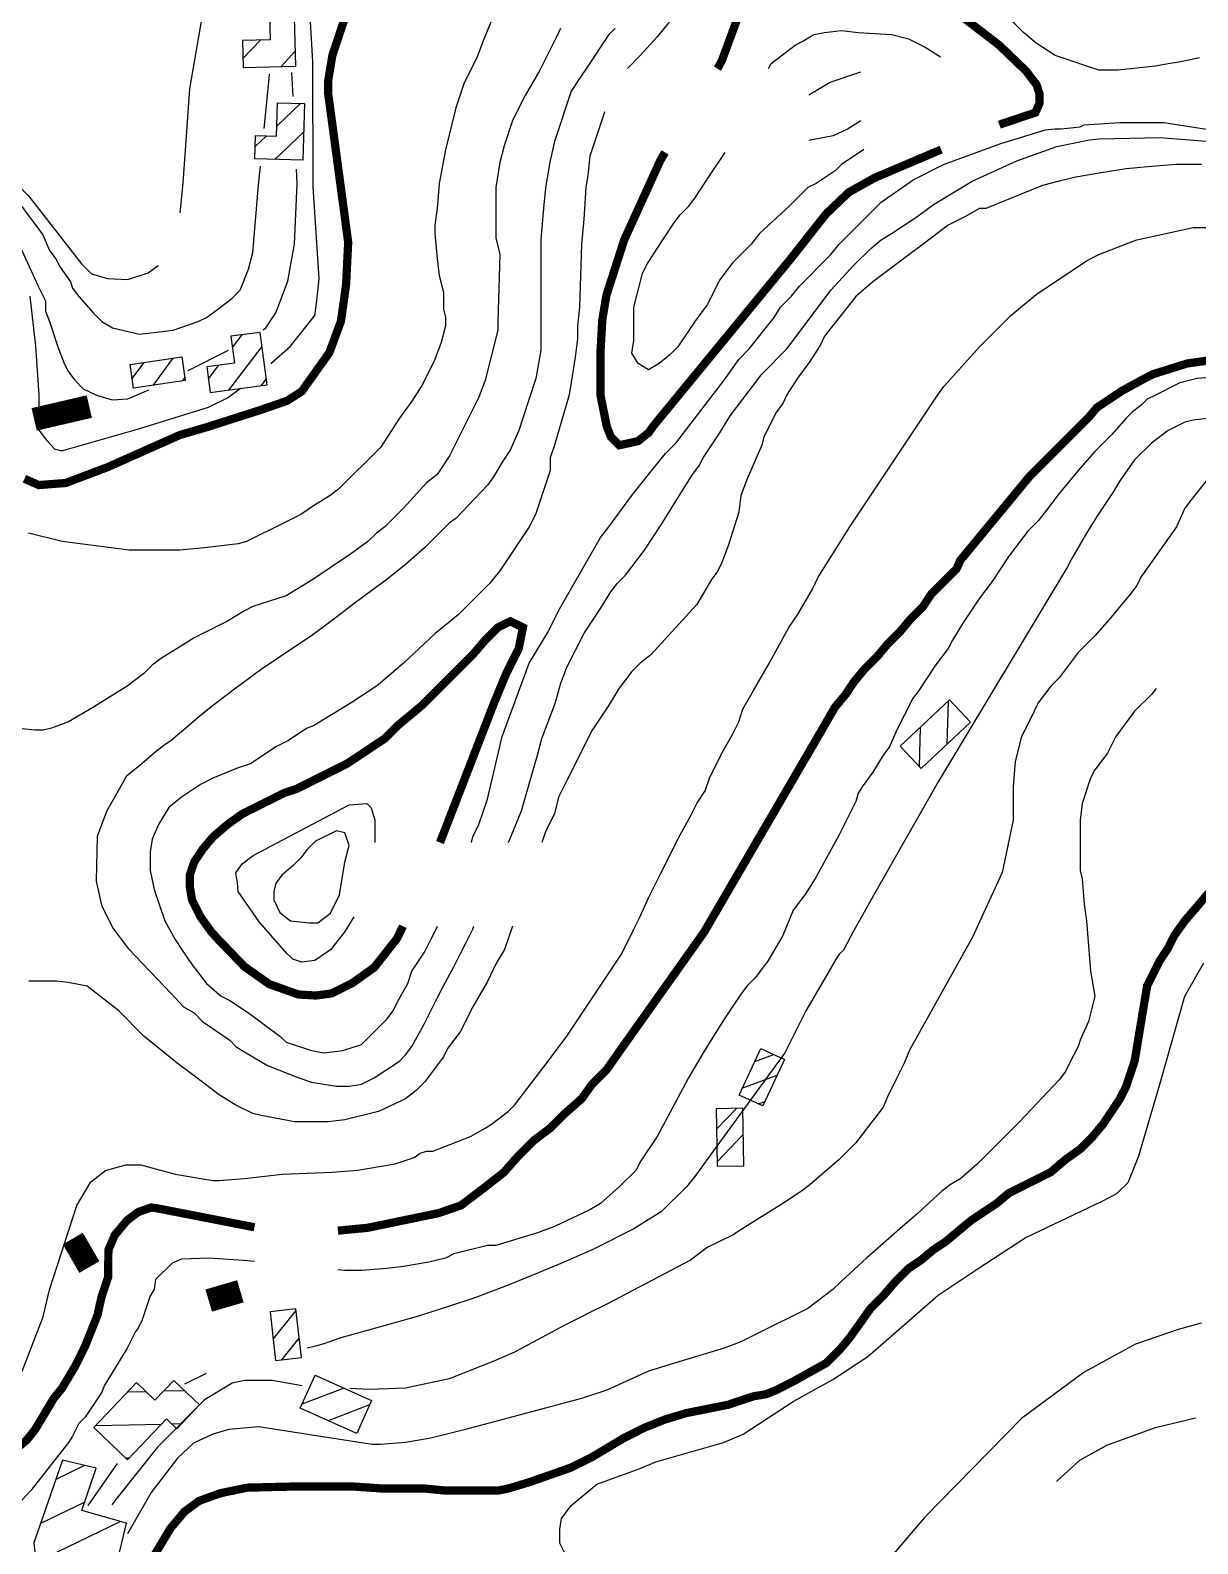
# Model space of a CAD drawing. Extents: x 35515948 to 35520624, y 3302916 to 3308279.
# Drawn here: x 35517035.4 to 35517389.3, y 3303802.2 to 3304260.9 of the extents above; entities that cross this region are included whole.
import ezdxf

# ---------------------------------------------------------------- set-up
doc = ezdxf.new("R2010")
doc.units = 0
doc.header["$LTSCALE"] = 10000
doc.header["$MEASUREMENT"] = 0
doc.layers.get('0').update_dxf_attribs({"linetype": 'CONTINUOUS'})
for name, color, linetype in [('2111', 7, 'CONTINUOUS'), ('2112', 7, 'CONTINUOUS'), ('2113', 7, 'CONTINUOUS'), ('HY_DX_DGXZ', 3, 'CONTINUOUS')]:
    doc.layers.add(name, color=color, linetype=linetype)

# ---------------------------------------------------------------- blocks, each defined once
blk = doc.blocks.new('401')
at = {"const_width": 0.7}
blk.add_lwpolyline([(-0.5, 0), (0.5, 0)], dxfattribs=at)

msp = doc.modelspace()

# ---------------------------------------------------------------- linework, layer by layer
at = {"layer": '2112', "linetype": 'Continuous', "ltscale": 0.005, "const_width": 7, "flags": 128}
msp.add_lwpolyline([(35517036.55, 3304142.99), (35517053.26, 3304146.88)], dxfattribs=at)
at = {"layer": '2113', "linetype": 'Continuous', "ltscale": 0.005}
for p, q in [((35517099.82, 3304252.34), (35517105.16, 3304257.97)), ((35517111.38, 3304249.99), (35517115.71, 3304254.57)), ((35517117.41, 3304238.8), (35517110.13, 3304231.91)), ((35517106.98, 3304228.93), (35517103.57, 3304225.7)), ((35517118.23, 3304230.1), (35517109.47, 3304221.81)), ((35517096.66, 3304164.81), (35517099.6, 3304168.64)), ((35517078.62, 3304161.51), (35517072.5, 3304153.3)), ((35517095.54, 3304151.87), (35517105.66, 3304165.1)), ((35517069.75, 3304160.22), (35517066.25, 3304155.51)), ((35517089.38, 3304155.3), (35517092.51, 3304159.39)), ((35517082.22, 3304155.74), (35517081.37, 3304154.6)), ((35517105.32, 3304153.17), (35517106.96, 3304155.32)), ((35517313.6, 3304057.59), (35517313.22, 3304044.51)), ((35517305.17, 3304049.63), (35517304.83, 3304037.87)), ((35517255.05, 3303948.38), (35517260.8, 3303950.48)), ((35517251.34, 3303940.4), (35517261.75, 3303944.2)), ((35517249.49, 3303934.15), (35517243.41, 3303927.83)), ((35517256.1, 3303935.51), (35517258.04, 3303936.22)), ((35517251.52, 3303926.19), (35517243.61, 3303917.96)), ((35517109.01, 3303864.17), (35517115.94, 3303872.89)), ((35517111.65, 3303857.91), (35517116.9, 3303864.52)), ((35517064.95, 3303848.21), (35517070.4, 3303848.35)), ((35517075.82, 3303848.48), (35517082.11, 3303848.63)), ((35517130.52, 3303849.35), (35517117.73, 3303844.48)), ((35517138.21, 3303844.24), (35517125.64, 3303839.45)), ((35517055.2, 3303837.97), (35517075.22, 3303838.46)), ((35517078.23, 3303838.54), (35517081.31, 3303838.61)), ((35517064.28, 3303828.19), (35517065.47, 3303828.22)), ((35517051.81, 3303825.89), (35517043.11, 3303821.68)), ((35517051.87, 3303814.81), (35517038.45, 3303808.33)), ((35517062.7, 3303808.94), (35517037.04, 3303796.54))]:
    msp.add_line(p, q, dxfattribs=at)
for points in [[(35517115.83, 3304250.11), (35517115.13, 3304276.03), (35517098.42, 3304275.57), (35517098.7, 3304265.45), (35517107.91, 3304265.7), (35517108.11, 3304258.05), (35517099.67, 3304257.82), (35517099.9, 3304249.68)], [(35517117.99, 3304221.58), (35517103.47, 3304221.98), (35517103.66, 3304229.02), (35517110.05, 3304228.85), (35517110.33, 3304238.99), (35517118.47, 3304238.77)], [(35517107.21, 3304153.42), (35517105.1, 3304169.37), (35517096.22, 3304168.19), (35517097.3, 3304160.02), (35517088.9, 3304158.91), (35517089.94, 3304151.13)], [(35517081.32, 3304161.91), (35517082.37, 3304154.75), (35517066.7, 3304152.45), (35517065.65, 3304159.62)], [(35517314.01, 3304057.99), (35517320.37, 3304051.26), (35517305.48, 3304037.19), (35517299.12, 3304043.92)], [(35517256.88, 3303952.3), (35517263.98, 3303949), (35517257.43, 3303934.9), (35517250.32, 3303938.2)], [(35517243.64, 3303916.58), (35517251.7, 3303916.75), (35517251.36, 3303934.19), (35517243.29, 3303934.03)], [(35517109.75, 3303857.69), (35517117.58, 3303858.59), (35517115.89, 3303873.39), (35517108.06, 3303872.49)], [(35517067.61, 3303851.01), (35517073.18, 3303845.7), (35517078.89, 3303851.7), (35517086.7, 3303844.27), (35517079.8, 3303837.03), (35517076.69, 3303840), (35517064.89, 3303827.61), (35517054.63, 3303837.38)], [(35517138.83, 3303845.62), (35517134.32, 3303835.56), (35517117.18, 3303843.25), (35517121.69, 3303853.31)], [(35517045.13, 3303827.48), (35517036.4, 3303802.44), (35517038.36, 3303784.3), (35517046.95, 3303785.34), (35517046.39, 3303795.46), (35517061.4, 3303795.24), (35517064.53, 3303808.43), (35517050.99, 3303812.21), (35517055.33, 3303825.05)]]:
    msp.add_lwpolyline(points, close=True, dxfattribs=at)
at = {"layer": 'HY_DX_DGXZ', "linetype": 'Continuous', "ltscale": 0.005, "flags": 128}
for points, elevation in [([(35517313, 3304421.54), (35517311.73, 3304417.73), (35517311.73, 3304415.82), (35517310.46, 3304412.01), (35517309.19, 3304410.11), (35517309.19, 3304410.11), (35517296.44, 3304383.16), (35517278.15, 3304351.34), (35517259.87, 3304315.75), (35517241.9, 3304281.1), (35517236.8, 3304272.31), (35517233.62, 3304268.5), (35517228.54, 3304262.79), (35517225.37, 3304258.98), (35517220.29, 3304253.26), (35517216.48, 3304249.45), (35517216.38, 3304249.31)], 470), ([(35517175.84, 3304265.33), (35517172.66, 3304257.71), (35517170.76, 3304252.63), (35517166.95, 3304245.01), (35517164.41, 3304237.39), (35517161.23, 3304224.69), (35517159.33, 3304214.53), (35517158.69, 3304206.91), (35517158.06, 3304201.83), (35517158.06, 3304199.29), (35517158.69, 3304191.67), (35517159.33, 3304186.59), (35517160.6, 3304181.51), (35517160.6, 3304176.43), (35517161.23, 3304173.89), (35517161.23, 3304171.35), (35517159.96, 3304166.27), (35517158.06, 3304161.19), (35517154.25, 3304153.57), (35517151.07, 3304148.49), (35517147.26, 3304143.41), (35517141.55, 3304134.52), (35517128.85, 3304121.82), (35517126.31, 3304119.91), (35517121.23, 3304116.74), (35517117.42, 3304114.2), (35517112.34, 3304111.66), (35517100.91, 3304105.94), (35517098.37, 3304105.31), (35517088.21, 3304104.04), (35517080.59, 3304103.4), (35517065.35, 3304103.4), (35517045.03, 3304105.94), (35517034.87, 3304108.48)], 455), ([(35517389.83, 3304252.63), (35517384.12, 3304251.36), (35517380.31, 3304250.72), (35517376.5, 3304250.09), (35517370.78, 3304249.45), (35517365.07, 3304248.82), (35517359.35, 3304248.82), (35517346.02, 3304253.26), (35517340.3, 3304257.07), (35517336.49, 3304260.25), (35517330.78, 3304265.96)], 470), ([(35517196.16, 3304261.52), (35517194.89, 3304258.98), (35517192.35, 3304253.9), (35517189.81, 3304248.82), (35517185.36, 3304241.2), (35517181.55, 3304233.58), (35517179.01, 3304225.96), (35517177.74, 3304220.88), (35517176.47, 3304213.26), (35517176.47, 3304203.1), (35517176.47, 3304198.02), (35517177.74, 3304192.94), (35517177.11, 3304172.62), (35517177.11, 3304170.08), (35517173.3, 3304154.84), (35517171.39, 3304149.76), (35517162.5, 3304131.98), (35517158.69, 3304126.26), (35517155.52, 3304123.72), (35517148.53, 3304116.1), (35517145.36, 3304112.93), (35517142.82, 3304110.39), (35517140.28, 3304108.48), (35517137.74, 3304105.94), (35517132.49, 3304102.13), (35517121.07, 3304094.51), (35517112.93, 3304089.49), (35517102.81, 3304086.26), (35517100.27, 3304084.99), (35517095.19, 3304081.81), (35517090.11, 3304079.27), (35517085.03, 3304076.73), (35517079.95, 3304073.56), (35517074.87, 3304070.38), (35517072.33, 3304068.48), (35517069.79, 3304065.94), (35517064.71, 3304062.13), (35517054.55, 3304055.78), (35517046.93, 3304051.33), (35517041.85, 3304049.43), (35517039.31, 3304048.79), (35517036.77, 3304048.79), (35517031.06, 3304049.43)], 460), ([(35517212.67, 3304261.52), (35517210.76, 3304259.61), (35517204.41, 3304250.09), (35517201.87, 3304246.28), (35517199.33, 3304242.47), (35517194.25, 3304227.23), (35517192.98, 3304221.51), (35517191.71, 3304213.89), (35517191.08, 3304208.18), (35517190.17, 3304197.64), (35517190.17, 3304163.93), (35517188.59, 3304155.43), (35517184.73, 3304143.41), (35517183.46, 3304139.6), (35517180.92, 3304133.88), (35517178.38, 3304130.07), (35517175.84, 3304125.63), (35517173.93, 3304123.09), (35517164.41, 3304112.93), (35517162.5, 3304111.66), (35517158.69, 3304107.85), (35517154.88, 3304104.04), (35517149.17, 3304098.96), (35517143.45, 3304094.51), (35517133.93, 3304087.53), (35517128.21, 3304083.08), (35517120.59, 3304077.37), (35517116.78, 3304074.83), (35517105.35, 3304067.21), (35517097.73, 3304061.49), (35517090.11, 3304055.78), (35517086.3, 3304052.6), (35517082.49, 3304049.43), (35517078.05, 3304045.62), (35517076.14, 3304044.35), (35517073.6, 3304042.44), (35517069.16, 3304038.63), (35517064.51, 3304034.81), (35517058.52, 3304024.1), (35517055.68, 3304016.54), (35517055.37, 3304003), (35517056.94, 3303995.75), (35517060.41, 3303988.82), (35517065.14, 3303982.52), (35517078.07, 3303968.98), (35517081.86, 3303964.97), (35517085.03, 3303963.07), (35517087.57, 3303960.53), (35517095.83, 3303954.81), (35517097.73, 3303952.91), (35517099.64, 3303951.64), (35517107.26, 3303947.19), (35517116.78, 3303943.38), (35517120.59, 3303942.11), (35517124.4, 3303941.48), (35517128.21, 3303940.84), (35517132.02, 3303940.84), (35517135.83, 3303941.48), (35517139.64, 3303943.38), (35517147.26, 3303948.46), (35517149.17, 3303950.37), (35517151.07, 3303952.91), (35517154.88, 3303959.89), (35517156.79, 3303963.7), (35517158.69, 3303967.51), (35517160.6, 3303971.32), (35517163.77, 3303977.04), (35517165.68, 3303980.85), (35517167.58, 3303984.66), (35517169.49, 3303988.47), (35517169.85, 3303989.35)], 465), ([(35517259.17, 3304249.31), (35517259.98, 3304250.89), (35517267.25, 3304256.43), (35517269.82, 3304257.71), (35517271.72, 3304258.98), (35517272.99, 3304259.61), (35517276.17, 3304260.25), (35517281.25, 3304260.88), (35517286.33, 3304260.25), (35517296.49, 3304259.61), (35517301.57, 3304258.34), (35517306.65, 3304255.8), (35517311.27, 3304252.92)], 480), ([(35517271.41, 3304241.33), (35517277.82, 3304245.18), (35517287.12, 3304248.3)], 485), ([(35517209.5, 3304236.13), (35517209.49, 3304236.12), (35517205.05, 3304222.78), (35517204.41, 3304217.07), (35517203.78, 3304213.26), (35517203.14, 3304203.73), (35517202.51, 3304196.11), (35517201.87, 3304177.06), (35517201.24, 3304171.35), (35517201.24, 3304167.54), (35517200.6, 3304161.82), (35517199.97, 3304158.01), (35517199.33, 3304154.2), (35517198.7, 3304150.39), (35517194.25, 3304135.15), (35517192.98, 3304131.34), (35517192.98, 3304127.53), (35517188.54, 3304114.2), (35517186.63, 3304110.39), (35517177.74, 3304097.05), (35517174.57, 3304093.24), (35517165.04, 3304083.72), (35517158.06, 3304078), (35517148.53, 3304069.11), (35517144.09, 3304065.3), (35517140.28, 3304062.13), (35517132.66, 3304057.05), (35517121.23, 3304050.06), (35517119.32, 3304049.43), (35517117.42, 3304048.16), (35517113.61, 3304045.62), (35517109.8, 3304043.71), (35517102.18, 3304038.63), (35517098.37, 3304037.36), (35517090.75, 3304034.19), (35517086.94, 3304032.28), (35517081.22, 3304028.47), (35517077.41, 3304025.3), (35517074.24, 3304020.22), (35517072.33, 3304015.77), (35517071.7, 3304011.96), (35517071.7, 3304006.25), (35517072.97, 3304000.53), (35517076.14, 3303991.01), (35517079.32, 3303985.29), (35517081.86, 3303981.48), (35517084.4, 3303977.67), (35517088.84, 3303971.96), (35517093.29, 3303968.15), (35517095.83, 3303966.88), (35517101.54, 3303963.07), (35517111.07, 3303956.08), (35517112.97, 3303954.18), (35517120.59, 3303951.64), (35517124.4, 3303951), (35517130.12, 3303951.64), (35517135.83, 3303953.54), (35517143.45, 3303961.16), (35517145.36, 3303963.7), (35517146.63, 3303966.24), (35517149.8, 3303971.96), (35517151.07, 3303975.77), (35517154.88, 3303981.48), (35517156.79, 3303985.29), (35517158.69, 3303989.1), (35517158.78, 3303989.35)], 470), ([(35517169.15, 3304014.72), (35517169.49, 3304016.41), (35517171.39, 3304020.22), (35517173.93, 3304027.84), (35517178.38, 3304046.89), (35517186.63, 3304069.11), (35517192.35, 3304078.64), (35517195.52, 3304084.99), (35517208.22, 3304107.21), (35517210.76, 3304110.39), (35517217.75, 3304119.91), (35517222.83, 3304126.26), (35517227.91, 3304132.61), (35517231.08, 3304135.79), (35517245.69, 3304154.84), (35517250.13, 3304161.19), (35517253.31, 3304164.36), (35517260.93, 3304173.89), (35517262.83, 3304177.06), (35517266.01, 3304180.24), (35517268.55, 3304183.41), (35517278.07, 3304192.94), (35517280.61, 3304196.11), (35517293.31, 3304208.81), (35517303.02, 3304215.65), (35517312.2, 3304220.23), (35517329.6, 3304226.64), (35517343.11, 3304230.8), (35517346.02, 3304231.04), (35517347.92, 3304231.04), (35517353.64, 3304231.67), (35517354.91, 3304232.31), (35517365.7, 3304232.94), (35517369.51, 3304232.94), (35517379.04, 3304232.94), (35517410.75, 3304228.03)], 470), ([(35517287.12, 3304233.45), (35517283.1, 3304230.97), (35517278.77, 3304228.9), (35517271.41, 3304227.54)], 485), ([(35517180.32, 3304014.72), (35517184.29, 3304024.35), (35517188.01, 3304037.34), (35517189.17, 3304041.17), (35517190.44, 3304046.25), (35517192.35, 3304051.33), (35517194.25, 3304056.41), (35517194.89, 3304058.32), (35517196.16, 3304062.76), (35517198.06, 3304067.84), (35517203.14, 3304078), (35517208.22, 3304085.62), (35517211.4, 3304090.7), (35517213.3, 3304093.24), (35517215.84, 3304095.78), (35517221.56, 3304103.4), (35517226.64, 3304111.02), (35517229.81, 3304116.1), (35517236.16, 3304126.26), (35517238.07, 3304128.8), (35517239.34, 3304131.34), (35517244.42, 3304138.96), (35517247.59, 3304144.04), (35517257.12, 3304156.74), (35517264.74, 3304164.36), (35517274.26, 3304177.06), (35517278.07, 3304182.14), (35517285.06, 3304189.76), (35517290.14, 3304194.84), (35517293.31, 3304197.38), (35517296.49, 3304199.29), (35517304.11, 3304204.37), (35517309.19, 3304208.18), (35517320.86, 3304215.21), (35517334.45, 3304221.36), (35517346.58, 3304225.69), (35517356.45, 3304227.77), (35517359.39, 3304228.03), (35517377.92, 3304228.46), (35517396.98, 3304226.9)], 465), ([(35517288.06, 3304224.78), (35517281.25, 3304220.24), (35517279.34, 3304218.34), (35517273.63, 3304214.53), (35517271.09, 3304213.26), (35517265.37, 3304207.54), (35517256.42, 3304199.37), (35517253.94, 3304196.11), (35517250.77, 3304192.94), (35517248.23, 3304190.4), (35517244.42, 3304185.32), (35517240.61, 3304177.7), (35517236.8, 3304172.62), (35517231.72, 3304165), (35517229.18, 3304162.46), (35517226, 3304159.92), (35517222.83, 3304158.01), (35517219.65, 3304159.92), (35517217.75, 3304163.09), (35517218.38, 3304166.9), (35517218.38, 3304177.06), (35517220.92, 3304187.22), (35517222.19, 3304189.76), (35517225.37, 3304194.84), (35517230.45, 3304202.46), (35517232.35, 3304205), (35517234.89, 3304207.54), (35517236.8, 3304210.08), (35517241.88, 3304217.7), (35517246.03, 3304223.93)], 480), ([(35517390.47, 3304220.24), (35517382.85, 3304220.24), (35517375.23, 3304219.61), (35517367.61, 3304218.97), (35517359.99, 3304217.7), (35517352.37, 3304216.43), (35517347.29, 3304215.16), (35517342.21, 3304213.89), (35517325.06, 3304206.91), (35517323.16, 3304206.91), (35517318.71, 3304204.37), (35517313.63, 3304201.83), (35517306.01, 3304196.11), (35517300.93, 3304192.3), (35517290.77, 3304184.68), (35517285.69, 3304180.24), (35517276.17, 3304168.17), (35517274.9, 3304165.63), (35517271.72, 3304160.55), (35517267.91, 3304155.47), (35517264.74, 3304150.39), (35517263.47, 3304147.85), (35517261.56, 3304145.31), (35517257.75, 3304137.69), (35517257.12, 3304135.15), (35517252.67, 3304124.99), (35517250.77, 3304119.91), (35517250.13, 3304114.83), (35517246.96, 3304104.67), (35517245.05, 3304099.59), (35517243.78, 3304097.05), (35517241.88, 3304094.51), (35517237.43, 3304086.89), (35517223.46, 3304071.65), (35517220.29, 3304069.11), (35517217.75, 3304066.57), (35517213.94, 3304061.49), (35517210.76, 3304056.41), (35517205.68, 3304048.79), (35517198.06, 3304033.55), (35517195.52, 3304028.47), (35517194.25, 3304023.39), (35517191.71, 3304018.31), (35517190.45, 3304014.72)], 460), ([(35517032.96, 3303854.48), (35517039.31, 3303870.99), (35517041.15, 3303879.18), (35517049.52, 3303904.73), (35517053.77, 3303911.93), (35517058.22, 3303915.33), (35517064.37, 3303917.02), (35517068.92, 3303917.02), (35517079.32, 3303914.17), (35517090.75, 3303912.27), (35517092.65, 3303912.27), (35517100.27, 3303912.9), (35517111.7, 3303914.17), (35517126.94, 3303914.81), (35517134.56, 3303915.44), (35517145.99, 3303917.35), (35517151.71, 3303919.25), (35517153.61, 3303920.52), (35517155.52, 3303921.16), (35517157.42, 3303921.16), (35517168.85, 3303925.6), (35517173.3, 3303928.14), (35517175.2, 3303929.41), (35517180.28, 3303933.22), (35517182.19, 3303935.13), (35517192.35, 3303948.46), (35517198.06, 3303956.08), (35517214.57, 3303980.85), (35517218.38, 3303988.47), (35517220.29, 3303992.28), (35517222.83, 3303997.99), (35517226.64, 3304005.61), (35517232.35, 3304017.04), (35517235.53, 3304022.76), (35517237.43, 3304026.57), (35517239.97, 3304030.38), (35517241.24, 3304034.19), (35517245.05, 3304041.81), (35517248.23, 3304047.52), (35517250.13, 3304051.33), (35517251.4, 3304055.14), (35517254.58, 3304060.86), (35517259.02, 3304068.48), (35517265.37, 3304079.91), (35517267.91, 3304083.72), (35517272.36, 3304091.34), (35517274.26, 3304095.15), (35517283.79, 3304110.39), (35517310.46, 3304150.39), (35517312.36, 3304152.93), (35517323.16, 3304165), (35517332.68, 3304174.52), (35517340.3, 3304180.87), (35517355.54, 3304191.03), (35517359.35, 3304192.94), (35517368.88, 3304196.75), (35517370.78, 3304197.38), (35517387.93, 3304201.19), (35517399.36, 3304201.19)], 455), ([(35517133.43, 3303992.17), (35517130.51, 3303987.46), (35517126.35, 3303982.17), (35517121.59, 3303978.97), (35517117.69, 3303978.45), (35517114.92, 3303979.4), (35517113.1, 3303981.05), (35517104.79, 3303990.66), (35517098.38, 3303999.84), (35517098.21, 3304002.52), (35517097.69, 3304005.55), (35517099.59, 3304008.24), (35517102.97, 3304010.84), (35517132.07, 3304026.17), (35517137.35, 3304026.6), (35517138.74, 3304025.21), (35517139.86, 3304021.58), (35517139.86, 3304014.72)], 480), ([(35517181.55, 3303989.35), (35517179.09, 3303982.35), (35517177.11, 3303978.94), (35517175.84, 3303976.4), (35517173.93, 3303972.59), (35517169.49, 3303964.97), (35517165.68, 3303957.35), (35517161.87, 3303952.27), (35517160.6, 3303949.73), (35517154.88, 3303942.11), (35517152.34, 3303939.57), (35517149.17, 3303937.03), (35517140.91, 3303933.22), (35517130.75, 3303930.68), (35517125.67, 3303930.05), (35517115.51, 3303930.05), (35517105.35, 3303931.95), (35517102.81, 3303932.59), (35517097.73, 3303935.13), (35517092.65, 3303938.3), (35517090.11, 3303940.21), (35517085.03, 3303944.02), (35517079.95, 3303947.83), (35517069.79, 3303956.08), (35517062.17, 3303963.7), (35517052.57, 3303971.17), (35517046.85, 3303972.3), (35517043.39, 3303972.73), (35517034.9, 3303972.73)], 460), ([(35517346.52, 3303821.02), (35517353.53, 3303827.56), (35517361.7, 3303832.01), (35517376.53, 3303837.42), (35517388.59, 3303840.34)], 430)]:
    msp.add_lwpolyline(points, dxfattribs=dict(at, elevation=elevation))
at = {"layer": 'HY_DX_DGXZ', "linetype": 'Continuous', "ltscale": 0.005}
for points, elevation in [([(35517080.83, 3304205.56), (35517081.75, 3304214.56), (35517083.76, 3304243.18), (35517089.38, 3304276.04), (35517097.76, 3304318.34), (35517100.62, 3304329.57), (35517100.62, 3304333.18)], 430), ([(35517108.25, 3304159.89), (35517114.29, 3304165.17), (35517121.6, 3304174.5), (35517122.13, 3304178.1), (35517122.98, 3304185.73), (35517121.08, 3304213.5), (35517121.05, 3304251.48), (35517119.79, 3304272.27)], 445), ([(35516960.05, 3304245.43), (35516964.3, 3304246.26), (35516974.9, 3304247.95), (35516978.99, 3304247.55), (35516981.53, 3304247.55), (35516988.51, 3304246.91), (35516992.96, 3304245.64), (35516995.5, 3304245.01), (35517005.66, 3304239.93), (35517010.74, 3304236.75), (35517018.36, 3304229.77), (35517020.9, 3304226.59), (35517023.44, 3304224.05), (35517029.79, 3304215.8), (35517034.87, 3304210.72), (35517050.9, 3304190.18), (35517053.98, 3304187.11), (35517058.75, 3304185.73), (35517064.9, 3304185.41), (35517071.15, 3304187.43), (35517074.13, 3304189.65)], 430), ([(35517106.29, 3304231.2), (35517107.83, 3304246.26), (35517107.9, 3304247.59)], 435), ([(35517115.05, 3304240.88), (35517114.71, 3304248.14)], 440), ([(35517030.42, 3304210.72), (35517039.17, 3304198.98), (35517041.22, 3304194.21), (35517043.12, 3304191.67), (35517044.39, 3304189.13), (35517047.57, 3304184.68), (35517048.2, 3304182.78), (35517050.11, 3304180.24), (35517054.55, 3304175.16), (35517057.09, 3304172.62), (35517060.27, 3304170.71), (35517068.52, 3304168.81), (35517073.6, 3304169.44), (35517078.68, 3304170.08), (35517086.3, 3304172.62), (35517088.84, 3304173.89), (35517091.38, 3304175.79), (35517096.46, 3304179.6), (35517099, 3304182.14), (35517101.54, 3304188.49), (35517102.81, 3304193.57), (35517104.54, 3304214.03), (35517105.13, 3304219.79)], 435), ([(35517105.97, 3304170.17), (35517106.77, 3304170.79), (35517109.84, 3304175.34), (35517113.44, 3304184.88), (35517115.46, 3304196.12), (35517116.3, 3304214.35), (35517116.09, 3304218.8)], 440), ([(35517031.29, 3304197.5), (35517037.76, 3304183.4), (35517039.95, 3304178.97), (35517039.95, 3304175.79), (35517041.22, 3304172.62), (35517043.76, 3304165), (35517045.66, 3304159.92), (35517046.93, 3304157.38), (35517048.84, 3304154.84), (35517051.38, 3304152.3), (35517055.46, 3304150.33), (35517060.23, 3304148.95), (35517064.9, 3304149.27), (35517071.27, 3304151.95)], 440), ([(35517035.22, 3304180.33), (35517036.91, 3304165.17), (35517037.97, 3304150.33), (35517037.97, 3304139.73), (35517040.3, 3304136.65), (35517042.74, 3304134.11), (35517044.44, 3304133.58), (35517045.28, 3304133.58), (35517068.6, 3304140.26), (35517089.38, 3304146.72), (35517095.21, 3304149.48), (35517099.34, 3304152.53)], 445), ([(35517083.23, 3304157.85), (35517095.47, 3304163.97)], 440), ([(35517398.09, 3304156.11), (35517389.15, 3304155.42), (35517383.85, 3304154.04), (35517376.53, 3304150.33), (35517373.96, 3304149.12), (35517372.05, 3304147.22), (35517369.51, 3304145.31), (35517367.61, 3304143.41), (35517363.16, 3304138.33), (35517358.08, 3304133.25), (35517353.64, 3304128.17), (35517347.29, 3304120.55), (35517343.48, 3304115.47), (35517340.94, 3304112.29), (35517337.76, 3304109.12), (35517332.05, 3304101.5), (35517326.97, 3304093.88), (35517323.16, 3304088.8), (35517318.08, 3304081.18), (35517314.9, 3304076.1), (35517313.63, 3304073.56), (35517309.82, 3304068.48), (35517304.74, 3304060.86), (35517302.84, 3304058.32), (35517301.57, 3304055.78), (35517299.03, 3304050.7), (35517297.76, 3304048.16), (35517295.85, 3304043.71), (35517293.95, 3304041.17), (35517290.77, 3304036.09), (35517287.6, 3304031.65), (35517286.33, 3304029.74), (35517285.69, 3304027.2), (35517280.61, 3304017.04), (35517273.63, 3304004.34), (35517270.45, 3303999.26), (35517266.64, 3303994.18), (35517263.47, 3303986.56), (35517259.02, 3303978.94), (35517255.21, 3303973.86), (35517252.67, 3303971.32), (35517250.77, 3303968.78), (35517245.69, 3303961.16), (35517242.51, 3303956.08), (35517239.34, 3303951), (35517234.89, 3303943.38), (35517225.37, 3303925.6), (35517220.29, 3303917.98), (35517219.02, 3303915.44), (35517213.94, 3303910.36), (35517208.22, 3303905.28), (35517205.05, 3303903.38), (35517194.25, 3303898.3), (35517189.17, 3303896.39), (35517176.47, 3303892.58), (35517173.93, 3303892.58), (35517163.77, 3303890.04), (35517161.23, 3303888.77), (35517156.15, 3303887.5), (35517148.53, 3303886.23), (35517143.45, 3303885.6), (35517135.83, 3303884.96), (35517130.75, 3303884.96), (35517128.63, 3303885.18)], 445), ([(35517393.01, 3304143.41), (35517387.93, 3304142.77), (35517385.39, 3304142.14), (35517380.31, 3304139.6), (35517375.23, 3304135.79), (35517370.15, 3304130.71), (35517365.7, 3304124.36), (35517363.8, 3304121.18), (35517358.72, 3304113.56), (35517355.54, 3304108.48), (35517351.1, 3304100.86), (35517349.83, 3304098.32), (35517310.6, 3304033.09), (35517290.99, 3303998.64), (35517284.95, 3303987.83), (35517281.88, 3303982.12), (35517280.61, 3303980.85), (35517279.34, 3303978.94), (35517274.9, 3303971.32), (35517270.45, 3303963.7), (35517264.1, 3303951), (35517240.75, 3303918.93), (35517236.8, 3303913.54), (35517234.26, 3303910.36), (35517226.64, 3303902.74), (35517223.46, 3303900.84), (35517218.38, 3303897.66), (35517205.68, 3303891.31), (35517195.52, 3303886.87), (35517187.9, 3303883.69), (35517180.28, 3303880.52), (35517175.2, 3303878.61), (35517170.12, 3303876.71), (35517162.5, 3303874.17), (35517152.34, 3303870.99), (35517129.48, 3303864.64), (35517124.4, 3303862.74), (35517121.86, 3303862.1), (35517119.3, 3303861.47)], 440), ([(35517392.37, 3304124.99), (35517387.29, 3304118.64), (35517385.39, 3304116.1), (35517382.85, 3304110.39), (35517372.05, 3304095.15), (35517370.78, 3304092.61), (35517368.88, 3304090.07), (35517362.53, 3304082.45), (35517358.08, 3304077.37), (35517353, 3304072.29), (35517347.29, 3304064.67), (35517344.75, 3304062.13), (35517340.94, 3304057.05), (35517339.67, 3304054.51), (35517337.13, 3304049.43), (35517335.86, 3304046.89), (35517333.95, 3304039.27), (35517333.32, 3304031.65), (35517333.32, 3304021.49), (35517330, 3304005.64), (35517320.99, 3303986.03), (35517301.91, 3303951.79), (35517300.3, 3303947.83), (35517297.76, 3303942.75), (35517295.22, 3303937.67), (35517293.95, 3303934.49), (35517292.04, 3303931.95), (35517289.5, 3303928.78), (35517285.69, 3303923.7), (35517280.61, 3303918.62), (35517271.72, 3303911), (35517269.18, 3303909.09), (35517263.47, 3303905.28), (35517258.39, 3303902.11), (35517253.31, 3303898.93), (35517248.23, 3303895.76), (35517240.61, 3303891.95), (35517235.53, 3303888.14), (35517210.13, 3303874.8), (35517205.05, 3303872.26), (35517202.51, 3303870.99), (35517197.43, 3303868.45), (35517182.19, 3303860.2), (35517175.92, 3303857.49), (35517162.36, 3303852.13), (35517149.12, 3303849.3), (35517138.08, 3303848.98), (35517132.2, 3303849.19)], 435), ([(35517376.64, 3304061.46), (35517375.23, 3304059.59), (35517370.15, 3304054.51), (35517364.43, 3304046.89), (35517361.89, 3304041.81), (35517358.08, 3304036.73), (35517356.81, 3304034.19), (35517354.27, 3304026.57), (35517353.64, 3304021.49), (35517353.64, 3304006.25), (35517354.27, 3304003.71), (35517354.91, 3303996.09), (35517355.54, 3303991.01), (35517356.18, 3303983.39), (35517356.81, 3303975.77), (35517358.08, 3303968.15), (35517356.18, 3303960.53), (35517353.64, 3303954.81), (35517353, 3303952.91), (35517350.46, 3303947.83), (35517349.19, 3303945.29), (35517347.29, 3303942.75), (35517335.22, 3303930.05), (35517322.52, 3303917.35), (35517317.44, 3303912.9), (35517314.27, 3303911), (35517311.73, 3303909.09), (35517304.11, 3303902.11), (35517299.03, 3303897.66), (35517293.95, 3303893.22), (35517288.87, 3303888.77), (35517281.25, 3303881.79), (35517278.71, 3303879.25), (35517271.09, 3303873.53), (35517255.85, 3303865.91), (35517250.77, 3303863.37), (35517245.69, 3303861.47), (35517232.99, 3303857.66), (35517222.83, 3303854.48), (35517210.13, 3303848.77), (35517202.51, 3303846.23), (35517166.95, 3303836.7), (35517156.79, 3303834.16), (35517149.17, 3303832.89), (35517141.55, 3303832.26), (35517139.01, 3303832.26), (35517104.54, 3303837.63), (35517095.53, 3303836.78), (35517090.76, 3303835.4), (35517084.82, 3303832.65), (35517080.05, 3303828.09), (35517072, 3303817.7), (35517064.87, 3303805.19)], 430), ([(35517197.61, 3303798.94), (35517195.91, 3303802.33), (35517195.91, 3303806.46), (35517196.44, 3303809.85), (35517199.3, 3303813.78), (35517207.15, 3303820.24), (35517219.99, 3303824.91), (35517225.06, 3303827.03), (35517245.52, 3303832.86), (35517251.45, 3303835.4), (35517266.61, 3303845.26), (35517278.7, 3303851.94), (35517289.3, 3303858.93), (35517310.6, 3303877.48), (35517322.69, 3303885.65), (35517337, 3303894.87), (35517360.53, 3303906.1), (35517364.77, 3303908.33), (35517368.16, 3303911.72), (35517371.45, 3303919.78), (35517377.7, 3303941.08), (35517385.39, 3303968.15), (35517391.1, 3303978.31)], 420), ([(35517103.33, 3303887.74), (35517099.98, 3303888.08), (35517089.38, 3303888.72), (35517081.22, 3303888.4), (35517078.36, 3303887.23), (35517073.38, 3303882.25), (35517072.97, 3303879.25), (35517071.7, 3303877.34), (35517069.16, 3303869.72), (35517067.89, 3303867.18), (35517067.25, 3303866.55), (35517066.62, 3303865.28), (35517064.71, 3303861.47), (35517057.73, 3303850.04), (35517057.09, 3303848.13), (35517052.01, 3303840.51), (35517050.11, 3303838.61), (35517048.2, 3303834.8), (35517046.93, 3303832.89), (35517035.53, 3303818.33), (35517027.69, 3303809.85), (35517016.66, 3303803.71), (35516996.84, 3303793.85)], 445), ([(35517390.31, 3303869), (35517383.32, 3303867.1), (35517370.39, 3303862.64), (35517354.91, 3303854.16), (35517335.83, 3303840.17), (35517306.47, 3303810.17), (35517297.14, 3303799.25), (35517291.31, 3303791.41), (35517286.54, 3303777.1), (35517285.84, 3303773.65)], 420), ([(35517117.79, 3303850.02), (35517108.67, 3303851.62), (35517100.3, 3303851.62), (35517096.59, 3303850.88), (35517088.22, 3303845.79), (35517073.91, 3303831.48), (35517061.61, 3303816), (35517060.11, 3303814.01)], 435), ([(35517088.7, 3303853.77), (35517082.12, 3303850.56)], 440), ([(35517061.69, 3303826.54), (35517052.87, 3303813.75)], 440)]:
    msp.add_lwpolyline(points, dxfattribs=dict(at, elevation=elevation))
at = {"layer": 'HY_DX_DGXZ', "linetype": 'Continuous', "ltscale": 0.005, "const_width": 2.5, "elevation": 475, "flags": 128}
for points in [[(35517264.91, 3304305.67), (35517245.05, 3304251.8), (35517243.78, 3304249.45), (35517243.69, 3304249.31)], [(35517329.15, 3304232.27), (35517329.9, 3304232.58), (35517340.07, 3304235.98), (35517341.33, 3304238.84), (35517341.33, 3304241.67), (35517340.38, 3304244.51), (35517337.23, 3304248.6), (35517329.03, 3304256.48), (35517318.31, 3304264.71)], [(35517227.79, 3304223.93), (35517226.42, 3304221.58), (35517215.39, 3304197.33), (35517210.03, 3304180.63), (35517208.77, 3304173.07), (35517208.22, 3304163.09), (35517208.22, 3304150.39), (35517210.13, 3304140.87), (35517211.4, 3304137.69), (35517213.94, 3304135.15), (35517219.65, 3304136.42), (35517222.83, 3304138.96), (35517224.22, 3304140.94), (35517266.15, 3304191.97), (35517276.55, 3304205.2), (35517283.49, 3304211.82), (35517291.37, 3304216.23), (35517311.52, 3304224.78)], [(35517159.58, 3304014.72), (35517175.9, 3304056.87), (35517179.65, 3304065.94), (35517183.46, 3304073.56), (35517183.46, 3304073.56), (35517184.73, 3304079.91), (35517180.92, 3304081.81), (35517177.11, 3304079.91), (35517173.3, 3304076.1), (35517169.49, 3304071.65), (35517154.25, 3304056.41), (35517146.63, 3304050.06), (35517142.82, 3304046.25), (35517131.39, 3304038.63), (35517116.15, 3304031.01), (35517112.34, 3304029.74), (35517099.64, 3304023.39), (35517095.19, 3304020.22), (35517090.75, 3304016.41), (35517087.57, 3304012.6), (35517085.03, 3304008.79), (35517083.76, 3304004.98), (35517083.76, 3304001.17), (35517084.4, 3303997.36), (35517086.94, 3303992.28), (35517090.11, 3303987.83), (35517092.35, 3303985.36)], [(35517092.35, 3303985.36), (35517100.23, 3303977.17), (35517107.8, 3303971.82), (35517116.63, 3303968.67), (35517121.99, 3303968.35), (35517126.71, 3303968.98), (35517133.02, 3303972.13), (35517139.64, 3303976.86), (35517146.58, 3303985.68), (35517148.35, 3303989.35)]]:
    msp.add_lwpolyline(points, dxfattribs=at)
at = {"layer": 'HY_DX_DGXZ', "linetype": 'Continuous', "ltscale": 0.005, "const_width": 2.5}
for points, elevation in [([(35517130.75, 3304264.69), (35517126.94, 3304253.26), (35517125.67, 3304245.64), (35517125.67, 3304241.83), (35517131.75, 3304196.68), (35517131.11, 3304183.77), (35517129.54, 3304172.74), (35517126.07, 3304163.29), (35517117.68, 3304151.49), (35517113.23, 3304148.63), (35517105.28, 3304145.88), (35517089.38, 3304140.79), (35517080.69, 3304138.24), (35517058.75, 3304128.49), (35517046.13, 3304123.72), (35517037.97, 3304123.08), (35517033.6, 3304124.99)], 450), ([(35517128.63, 3303897.08), (35517137.61, 3303897.94), (35517159.13, 3303902.39), (35517165.91, 3303904.73), (35517172.91, 3303910.02), (35517179.01, 3303914.81), (35517183.46, 3303919.89), (35517187.9, 3303924.33), (35517192.98, 3303928.14), (35517197.43, 3303932.59), (35517202.51, 3303937.03), (35517205.68, 3303941.48), (35517210.13, 3303945.92), (35517215.05, 3303952.92), (35517239.64, 3303987.57), (35517274.32, 3304047.11), (35517279.34, 3304055.78), (35517282.52, 3304059.59), (35517285.06, 3304063.4), (35517288.23, 3304067.21), (35517292.04, 3304071.02), (35517295.22, 3304074.83), (35517299.03, 3304078.64), (35517302.2, 3304082.45), (35517306.01, 3304086.26), (35517308.55, 3304090.07), (35517316.17, 3304097.69), (35517317.34, 3304100.31), (35517338.15, 3304125.51), (35517356.12, 3304143.47), (35517358.72, 3304146.58), (35517366.34, 3304151.66), (35517373.32, 3304155.47), (35517375.86, 3304156.74), (35517386.02, 3304159.92), (35517399.36, 3304161.82)], 450), ([(35517067.76, 3303789.93), (35517077.83, 3303806.78), (35517082.07, 3303811.87), (35517086.52, 3303815.15), (35517092.98, 3303817.49), (35517101.15, 3303819.18), (35517116.78, 3303819.56), (35517126.31, 3303819.56), (35517132.66, 3303819.56), (35517142.18, 3303818.92), (35517148.53, 3303818.92), (35517154.88, 3303818.92), (35517161.23, 3303818.29), (35517164.41, 3303818.29), (35517170.76, 3303818.29), (35517177.11, 3303818.29), (35517180.28, 3303818.92), (35517186.63, 3303820.83), (35517199.33, 3303825.27), (35517205.68, 3303828.45), (35517215.21, 3303834.16), (35517221.56, 3303837.34), (35517227.91, 3303839.88), (35517234.26, 3303841.78), (35517246.96, 3303844.32), (35517252.67, 3303846.23), (35517254.58, 3303846.86), (35517258.39, 3303847.5), (35517261.56, 3303848.77), (35517267.14, 3303851.62), (35517276.8, 3303857.02), (35517280.61, 3303860.83), (35517283.79, 3303864.64), (35517290.14, 3303873.53), (35517293.95, 3303877.34), (35517297.76, 3303881.79), (35517301.57, 3303885.6), (35517305.38, 3303888.14), (35517309.19, 3303891.31), (35517313, 3303893.85), (35517320.62, 3303900.2), (35517328.24, 3303905.28), (35517332.05, 3303908.46), (35517344.75, 3303914.81), (35517349.19, 3303918.62), (35517353.64, 3303921.79), (35517357.45, 3303925.6), (35517360.62, 3303929.41), (35517365.7, 3303937.03), (35517367.61, 3303940.84), (35517370.15, 3303948.46), (35517373.96, 3303971.32), (35517377.77, 3303978.94), (35517380.31, 3303982.75), (35517382.21, 3303986.56), (35517385.39, 3303991.01), (35517393.01, 3303999.9)], 425), ([(35516980.84, 3303800.63), (35516989.53, 3303804.87), (35517003.52, 3303811.23), (35517013.06, 3303816.64), (35517034.23, 3303833.53), (35517036.77, 3303836.7), (35517042.49, 3303846.23), (35517045.03, 3303849.4), (35517048.84, 3303855.75), (35517052.01, 3303862.1), (35517055.82, 3303871.63), (35517056.46, 3303874.8), (35517057.09, 3303877.34), (35517059, 3303883.06), (35517059, 3303886.23), (35517059.06, 3303891.26), (35517060.97, 3303895.71), (35517064.68, 3303900.17), (35517068.08, 3303902.71), (35517072, 3303904.09), (35517073.69, 3303903.88), (35517103.33, 3303898.11)], 450)]:
    msp.add_lwpolyline(points, dxfattribs=dict(at, elevation=elevation))
at = {"layer": 'HY_DX_DGXZ', "linetype": 'Continuous', "ltscale": 0.005, "elevation": 485, "flags": 128}
msp.add_lwpolyline([(35517130.75, 3304008.79), (35517132.02, 3304013.87), (35517130.75, 3304017.68), (35517128.21, 3304018.31), (35517121.86, 3304015.14), (35517119.32, 3304012.6), (35517117.42, 3304010.06), (35517114.88, 3304007.52), (35517111.7, 3304004.98), (35517109.8, 3304002.44), (35517109.16, 3303999.9), (35517109.16, 3303997.36), (35517111.07, 3303993.55), (35517114.24, 3303991.01), (35517119.96, 3303990.37), (35517122.5, 3303990.37), (35517126.35, 3303993.34), (35517129.12, 3303998.89)], close=True, dxfattribs=at)

# ---------------------------------------------------------------- block references
at = {"layer": '2111', "linetype": 'Continuous', "ltscale": 0.005, "xscale": 10, "yscale": 10, "zscale": 10}
for p, rotation in [((35517050.78, 3303890.37), 300.0018411118062), ((35517094.26, 3303877.29), 16.28785119324381)]:
    msp.add_blockref('401', p, dxfattribs=dict(at, rotation=rotation))

doc.saveas('drawing.dxf')
